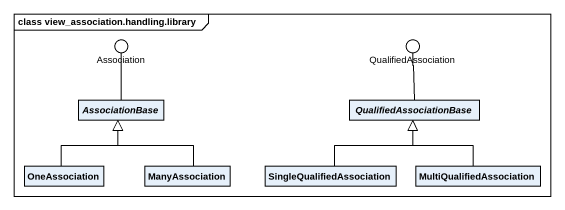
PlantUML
@startuml
mainframe class view_association.handling.library
allowmixing
hide circle
hide empty members
() Association
() QualifiedAssociation
abstract class AssociationBase
abstract class QualifiedAssociationBase
class OneAssociation
class ManyAssociation
class SingleQualifiedAssociation
class MultiQualifiedAssociation
AssociationBase -up- Association
QualifiedAssociationBase -up- QualifiedAssociation
OneAssociation -up-|> AssociationBase
ManyAssociation -up-|> AssociationBase
SingleQualifiedAssociation -up-|> QualifiedAssociationBase
MultiQualifiedAssociation -up-|> QualifiedAssociationBase
@enduml
